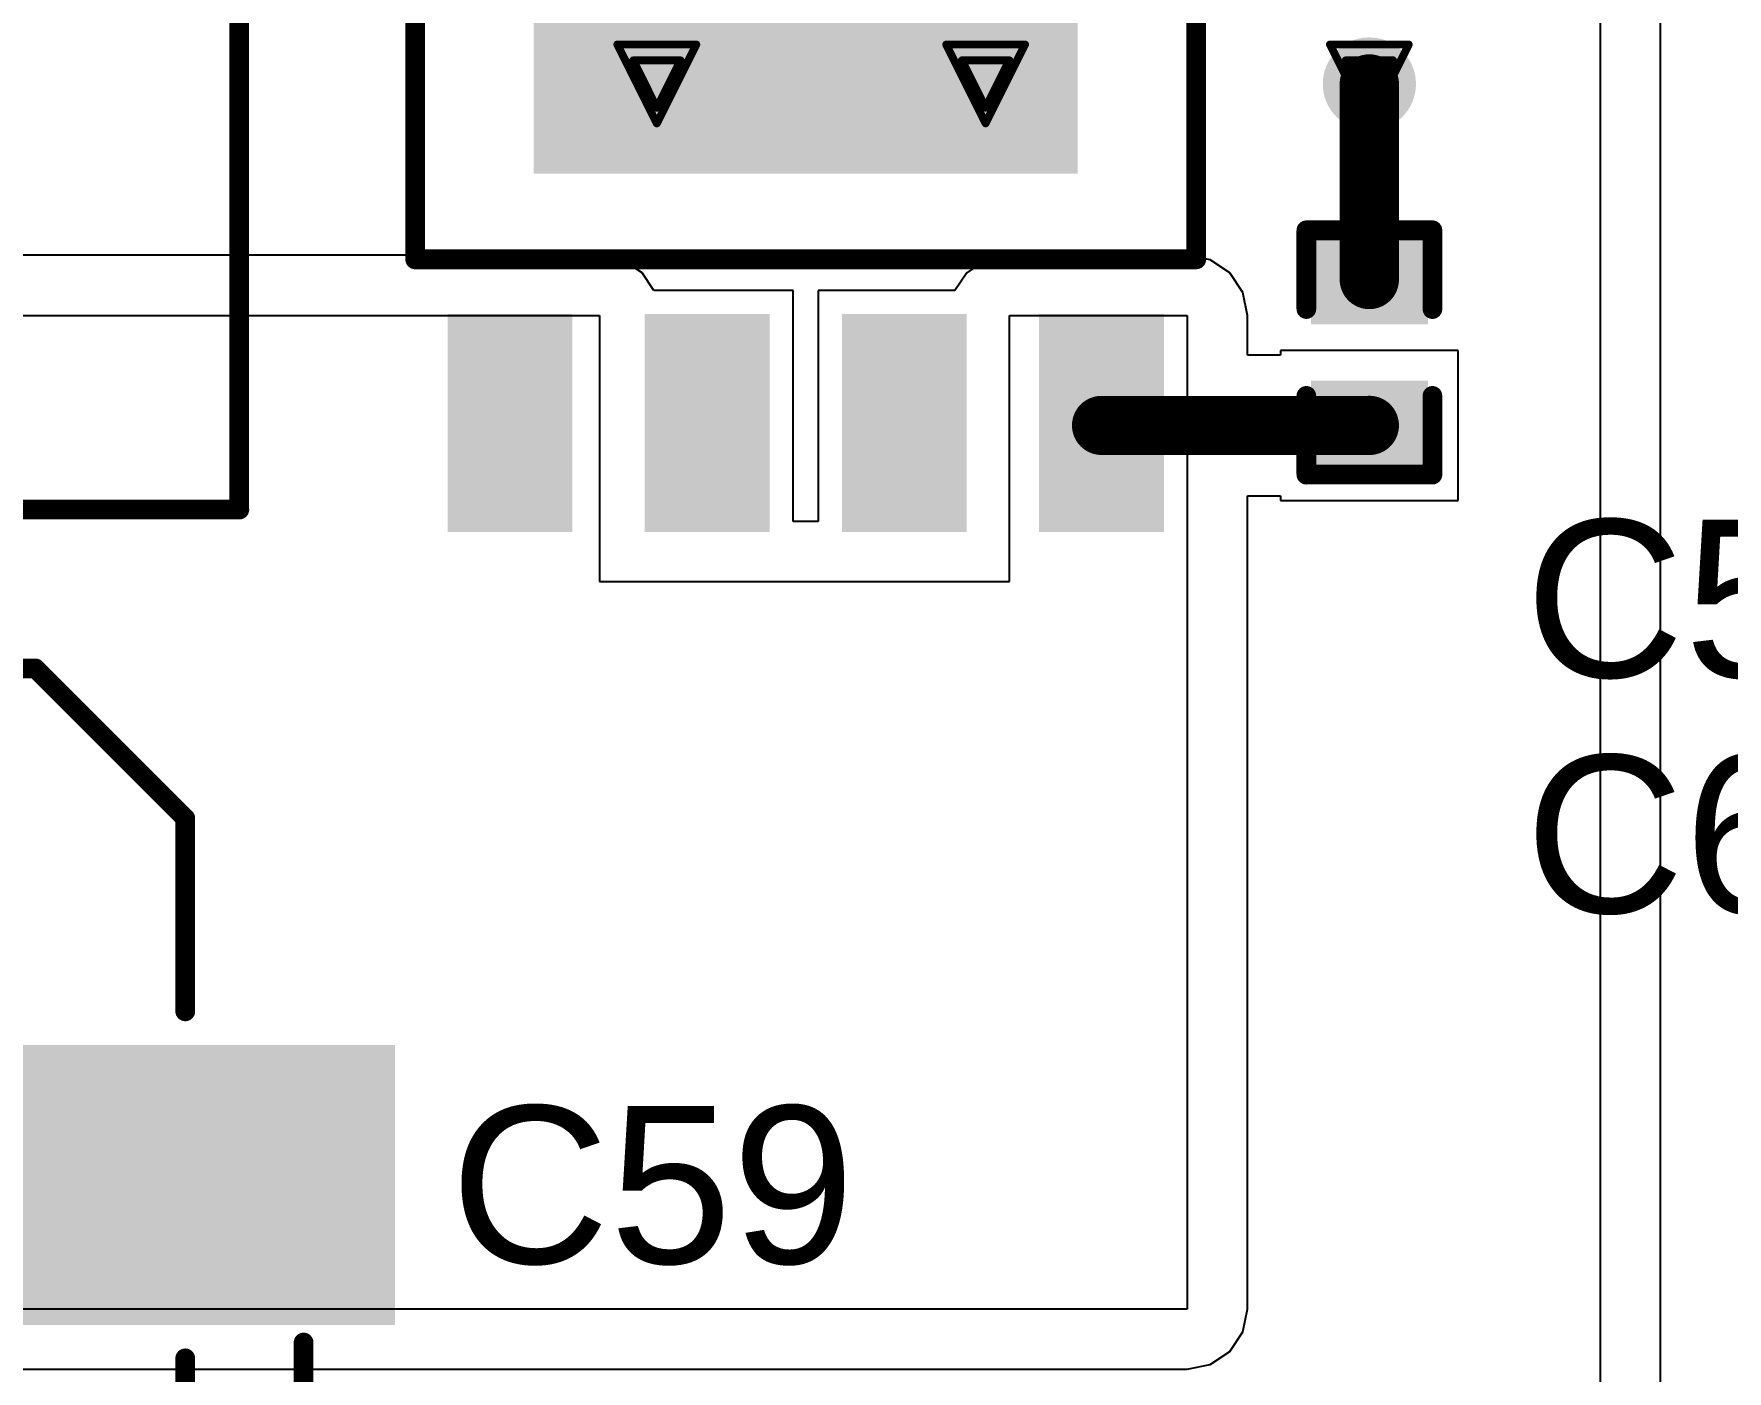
# Model space of a CAD drawing. Header units: inches. Extents: x -1 to 208, y -10 to 150.
# Drawn here: x 56.83 to 67.74, y 22.07 to 30.68 of the extents above; entities that cross this region are included whole.
import ezdxf

# ---------------------------------------------------------------- set-up
doc = ezdxf.new("R2010")
doc.units = ezdxf.units.IN
for name, color, linetype in [('Bottom Layer', 5, 'Continuous'), ('Drill Drawing', 1, 'Continuous'), ('Top Layer', 1, 'Continuous'), ('Top Overlay', 2, 'Continuous'), ('Top Paste', 8, 'Continuous'), ('Top Solder', 216, 'Continuous'), ('Via Holes', 16, 'Continuous')]:
    doc.layers.add(name, color=color, linetype=linetype)
doc.styles.add('Arial', font='', dxfattribs={"height": 0.2})
doc.styles.get('Arial').set_extended_font_data('Arial')

# ---------------------------------------------------------------- blocks, each defined once
blk = doc.blocks.new('ESOP_8_9')
at = {"layer": 'Top Layer'}
for points in [[(-3.509, 2.205), (-2.309, 2.205), (-2.309, 1.605), (-3.509, 1.605)], [(2.308, 2.205), (3.508, 2.205), (3.508, 1.605), (2.308, 1.605)], [(-1.2, 1.65), (1.2, 1.65), (1.2, -1.65), (-1.2, -1.65)], [(-3.509, 0.935), (-2.309, 0.935), (-2.309, 0.335), (-3.509, 0.335)], [(2.308, 0.935), (3.508, 0.935), (3.508, 0.335), (2.308, 0.335)], [(-3.509, -0.335), (-2.309, -0.335), (-2.309, -0.935), (-3.509, -0.935)], [(2.308, -0.335), (3.508, -0.335), (3.508, -0.935), (2.308, -0.935)], [(-3.509, -1.605), (-2.309, -1.605), (-2.309, -2.205), (-3.509, -2.205)], [(2.308, -1.605), (3.508, -1.605), (3.508, -2.205), (2.308, -2.205)]]:
    blk.add_hatch(color=1, dxfattribs=at).paths.add_polyline_path(points)
at = {"layer": 'Top Paste'}
for points in [[(-3.509, 2.205), (-2.309, 2.205), (-2.309, 1.605), (-3.509, 1.605)], [(2.308, 2.205), (3.508, 2.205), (3.508, 1.605), (2.308, 1.605)], [(-1.2, 1.65), (1.2, 1.65), (1.2, -1.65), (-1.2, -1.65)], [(-3.509, 0.935), (-2.309, 0.935), (-2.309, 0.335), (-3.509, 0.335)], [(2.308, 0.935), (3.508, 0.935), (3.508, 0.335), (2.308, 0.335)], [(-3.509, -0.335), (-2.309, -0.335), (-2.309, -0.935), (-3.509, -0.935)], [(2.308, -0.335), (3.508, -0.335), (3.508, -0.935), (2.308, -0.935)], [(-3.509, -1.605), (-2.309, -1.605), (-2.309, -2.205), (-3.509, -2.205)], [(2.308, -1.605), (3.508, -1.605), (3.508, -2.205), (2.308, -2.205)]]:
    blk.add_hatch(color=8, dxfattribs=at).paths.add_polyline_path(points)
at = {"layer": 'Top Solder'}
for points in [[(-3.61, 2.307), (-2.207, 2.307), (-2.207, 1.503), (-3.61, 1.503)], [(2.207, 2.307), (3.61, 2.307), (3.61, 1.503), (2.207, 1.503)], [(-1.302, 1.752), (1.302, 1.752), (1.302, -1.752), (-1.302, -1.752)], [(-3.61, 1.037), (-2.207, 1.037), (-2.207, 0.233), (-3.61, 0.233)], [(2.207, 1.037), (3.61, 1.037), (3.61, 0.233), (2.207, 0.233)], [(-3.61, -0.233), (-2.207, -0.233), (-2.207, -1.037), (-3.61, -1.037)], [(2.207, -0.233), (3.61, -0.233), (3.61, -1.037), (2.207, -1.037)], [(-3.61, -1.503), (-2.207, -1.503), (-2.207, -2.307), (-3.61, -2.307)], [(2.207, -1.503), (3.61, -1.503), (3.61, -2.307), (2.207, -2.307)]]:
    blk.add_hatch(color=216, dxfattribs=at).paths.add_polyline_path(points)
at = {"layer": 'Top Overlay'}
for points in [[(1.854, 2.515, 0.127, 0.127, 0), (-1.905, 2.515, 0.127, 0.127, 0)], [(-1.905, -2.515, 0.127, 0.127, 0), (-1.905, 2.515, 0.127, 0.127, 0)], [(1.854, -2.515, 0.127, 0.127, 0), (1.854, 2.515, 0.127, 0.127, 0)], [(-3.75, 1.922, 0.3, 0.3, 0), (-3.877, 2.049, 0.3, 0.3, 0)], [(-3.877, 1.795, 0.3, 0.3, 0), (-3.877, 2.049, 0.3, 0.3, 0)], [(-3.877, 1.795, 0.3, 0.3, 0), (-3.75, 1.922, 0.3, 0.3, 0)], [(1.854, -2.515, 0.127, 0.127, 0), (-1.905, -2.515, 0.127, 0.127, 0)]]:
    blk.add_lwpolyline(points, format="xyseb", dxfattribs=at)
for points in [[(-1.937, 2.515, 0.0635, 0.0635, 1), (-1.873, 2.515, 0.0635, 0.0635, 1)], [(-1.937, 2.515, 0.0635, 0.0635, 1), (-1.873, 2.515, 0.0635, 0.0635, 1)], [(1.822, 2.515, 0.0635, 0.0635, 1), (1.886, 2.515, 0.0635, 0.0635, 1)], [(1.822, 2.515, 0.0635, 0.0635, 1), (1.886, 2.515, 0.0635, 0.0635, 1)], [(-3.952, 2.049, 0.15, 0.15, 1), (-3.802, 2.049, 0.15, 0.15, 1)], [(-3.952, 2.049, 0.15, 0.15, 1), (-3.802, 2.049, 0.15, 0.15, 1)], [(-3.825, 1.922, 0.15, 0.15, 1), (-3.675, 1.922, 0.15, 0.15, 1)], [(-3.825, 1.922, 0.15, 0.15, 1), (-3.675, 1.922, 0.15, 0.15, 1)], [(-3.952, 1.795, 0.15, 0.15, 1), (-3.802, 1.795, 0.15, 0.15, 1)], [(-3.952, 1.795, 0.15, 0.15, 1), (-3.802, 1.795, 0.15, 0.15, 1)], [(-1.937, -2.515, 0.0635, 0.0635, 1), (-1.873, -2.515, 0.0635, 0.0635, 1)], [(-1.937, -2.515, 0.0635, 0.0635, 1), (-1.873, -2.515, 0.0635, 0.0635, 1)], [(1.822, -2.515, 0.0635, 0.0635, 1), (1.886, -2.515, 0.0635, 0.0635, 1)], [(1.822, -2.515, 0.0635, 0.0635, 1), (1.886, -2.515, 0.0635, 0.0635, 1)]]:
    blk.add_lwpolyline(points, format="xyseb", close=True, dxfattribs=at)
blk = doc.blocks.new('YPRH0704_4R7M_85')
at = {"layer": 'Top Layer'}
for points in [[(-4, 1.1), (-2.4, 1.1), (-2.4, -1.1), (-4, -1.1)], [(2.4, 1.1), (4, 1.1), (4, -1.1), (2.4, -1.1)]]:
    blk.add_hatch(color=1, dxfattribs=at).paths.add_polyline_path(points)
at = {"layer": 'Top Paste'}
for points in [[(-4, 1.1), (-2.4, 1.1), (-2.4, -1.1), (-4, -1.1)], [(2.4, 1.1), (4, 1.1), (4, -1.1), (2.4, -1.1)]]:
    blk.add_hatch(color=8, dxfattribs=at).paths.add_polyline_path(points)
at = {"layer": 'Top Solder'}
for points in [[(-4.102, 1.202), (-2.298, 1.202), (-2.298, -1.202), (-4.102, -1.202)], [(2.298, 1.202), (4.102, 1.202), (4.102, -1.202), (2.298, -1.202)]]:
    blk.add_hatch(color=216, dxfattribs=at).paths.add_polyline_path(points)
at = {"layer": 'Top Overlay'}
for points in [[(3.65, 3.65, 0.127, 0.127, 0), (-3.65, 3.65, 0.127, 0.127, 0)], [(-3.65, 1.778, 0.127, 0.127, 0), (-3.65, 3.65, 0.127, 0.127, 0)], [(3.65, 1.778, 0.127, 0.127, 0), (3.65, 3.65, 0.127, 0.127, 0)], [(-3.65, -3.65, 0.127, 0.127, 0), (-3.65, -1.778, 0.127, 0.127, 0)], [(3.65, -3.65, 0.127, 0.127, 0), (3.65, -1.778, 0.127, 0.127, 0)], [(3.65, -3.65, 0.127, 0.127, 0), (-3.65, -3.65, 0.127, 0.127, 0)]]:
    blk.add_lwpolyline(points, format="xyseb", dxfattribs=at)
for points in [[(-3.682, 3.65, 0.0635, 0.0635, 1), (-3.618, 3.65, 0.0635, 0.0635, 1)], [(-3.682, 3.65, 0.0635, 0.0635, 1), (-3.618, 3.65, 0.0635, 0.0635, 1)], [(3.618, 3.65, 0.0635, 0.0635, 1), (3.682, 3.65, 0.0635, 0.0635, 1)], [(3.618, 3.65, 0.0635, 0.0635, 1), (3.682, 3.65, 0.0635, 0.0635, 1)], [(-3.682, 1.778, 0.0635, 0.0635, 1), (-3.618, 1.778, 0.0635, 0.0635, 1)], [(3.618, 1.778, 0.0635, 0.0635, 1), (3.682, 1.778, 0.0635, 0.0635, 1)], [(-3.682, -1.778, 0.0635, 0.0635, 1), (-3.618, -1.778, 0.0635, 0.0635, 1)], [(3.618, -1.778, 0.0635, 0.0635, 1), (3.682, -1.778, 0.0635, 0.0635, 1)], [(-3.682, -3.65, 0.0635, 0.0635, 1), (-3.618, -3.65, 0.0635, 0.0635, 1)], [(-3.682, -3.65, 0.0635, 0.0635, 1), (-3.618, -3.65, 0.0635, 0.0635, 1)], [(3.618, -3.65, 0.0635, 0.0635, 1), (3.682, -3.65, 0.0635, 0.0635, 1)], [(3.618, -3.65, 0.0635, 0.0635, 1), (3.682, -3.65, 0.0635, 0.0635, 1)]]:
    blk.add_lwpolyline(points, format="xyseb", close=True, dxfattribs=at)
blk = doc.blocks.new('C___0402_136')
at = {"layer": 'Top Layer'}
for points in [[(-0.699, -0.318), (-0.699, 0.317), (-0.241, 0.317), (-0.241, -0.318)], [(0.241, -0.318), (0.241, 0.317), (0.699, 0.317), (0.699, -0.318)]]:
    blk.add_hatch(color=1, dxfattribs=at).paths.add_polyline_path(points)
at = {"layer": 'Top Paste'}
for points in [[(-0.699, -0.318), (-0.699, 0.317), (-0.241, 0.317), (-0.241, -0.318)], [(0.241, -0.318), (0.241, 0.317), (0.699, 0.317), (0.699, -0.318)]]:
    blk.add_hatch(color=8, dxfattribs=at).paths.add_polyline_path(points)
at = {"layer": 'Top Solder'}
for points in [[(-0.759, -0.377), (-0.759, 0.377), (-0.181, 0.377), (-0.181, -0.377)], [(0.181, -0.377), (0.181, 0.377), (0.758, 0.377), (0.758, -0.377)]]:
    blk.add_hatch(color=216, dxfattribs=at).paths.add_polyline_path(points)
at = {"layer": 'Top Overlay'}
for points in [[(-0.279, 0.406, 0.127, 0.127, 0), (-0.787, 0.406, 0.127, 0.127, 0)], [(-0.787, -0.406, 0.127, 0.127, 0), (-0.787, 0.406, 0.127, 0.127, 0)], [(0.787, 0.406, 0.127, 0.127, 0), (0.279, 0.406, 0.127, 0.127, 0)], [(0.787, -0.406, 0.127, 0.127, 0), (0.787, 0.406, 0.127, 0.127, 0)], [(-0.279, -0.406, 0.127, 0.127, 0), (-0.787, -0.406, 0.127, 0.127, 0)], [(0.279, -0.406, 0.127, 0.127, 0), (0.787, -0.406, 0.127, 0.127, 0)]]:
    blk.add_lwpolyline(points, format="xyseb", dxfattribs=at)
for points in [[(-0.819, 0.406, 0.0635, 0.0635, 1), (-0.756, 0.406, 0.0635, 0.0635, 1)], [(-0.819, 0.406, 0.0635, 0.0635, 1), (-0.756, 0.406, 0.0635, 0.0635, 1)], [(-0.311, 0.406, 0.0635, 0.0635, 1), (-0.248, 0.406, 0.0635, 0.0635, 1)], [(0.248, 0.406, 0.0635, 0.0635, 1), (0.311, 0.406, 0.0635, 0.0635, 1)], [(0.756, 0.406, 0.0635, 0.0635, 1), (0.819, 0.406, 0.0635, 0.0635, 1)], [(0.756, 0.406, 0.0635, 0.0635, 1), (0.819, 0.406, 0.0635, 0.0635, 1)], [(-0.819, -0.406, 0.0635, 0.0635, 1), (-0.756, -0.406, 0.0635, 0.0635, 1)], [(-0.819, -0.406, 0.0635, 0.0635, 1), (-0.756, -0.406, 0.0635, 0.0635, 1)], [(-0.311, -0.406, 0.0635, 0.0635, 1), (-0.248, -0.406, 0.0635, 0.0635, 1)], [(0.248, -0.406, 0.0635, 0.0635, 1), (0.311, -0.406, 0.0635, 0.0635, 1)], [(0.756, -0.406, 0.0635, 0.0635, 1), (0.819, -0.406, 0.0635, 0.0635, 1)], [(0.756, -0.406, 0.0635, 0.0635, 1), (0.819, -0.406, 0.0635, 0.0635, 1)]]:
    blk.add_lwpolyline(points, format="xyseb", close=True, dxfattribs=at)
blk = doc.blocks.new('GVT1C331M0607_137')
at = {"layer": 'Top Layer'}
for points in [[(-1.05, -0.8), (-4.55, -0.8), (-4.55, 0.8), (-1.05, 0.8)], [(4.55, -0.8), (1.05, -0.8), (1.05, 0.8), (4.55, 0.8)]]:
    blk.add_hatch(color=1, dxfattribs=at).paths.add_polyline_path(points)
at = {"layer": 'Top Paste'}
for points in [[(-1.05, -0.8), (-4.55, -0.8), (-4.55, 0.8), (-1.05, 0.8)], [(4.55, -0.8), (1.05, -0.8), (1.05, 0.8), (4.55, 0.8)]]:
    blk.add_hatch(color=8, dxfattribs=at).paths.add_polyline_path(points)
at = {"layer": 'Top Solder'}
for points in [[(-0.948, -0.902), (-4.652, -0.902), (-4.652, 0.902), (-0.948, 0.902)], [(4.652, -0.902), (0.948, -0.902), (0.948, 0.902), (4.652, 0.902)]]:
    blk.add_hatch(color=216, dxfattribs=at).paths.add_polyline_path(points)
at = {"layer": 'Top Overlay'}
for points in [[(-2.337, 3.327, 0.127, 0.127, 0), (-3.302, 2.362, 0.127, 0.127, 0)], [(3.353, 3.327, 0.127, 0.127, 0), (-2.337, 3.327, 0.127, 0.127, 0)], [(3.353, 3.327, 0.127, 0.127, 0), (3.353, 1.168, 0.127, 0.127, 0)], [(-3.302, 2.362, 0.127, 0.127, 0), (-3.302, 1.118, 0.127, 0.127, 0)], [(-4.064, 1.727, 0.127, 0.127, 0), (-4.064, 1.016, 0.127, 0.127, 0)], [(-3.708, 1.372, 0.127, 0.127, 0), (-4.42, 1.372, 0.127, 0.127, 0)], [(-3.302, -1.118, 0.127, 0.127, 0), (-3.302, -2.362, 0.127, 0.127, 0)], [(3.353, -1.168, 0.127, 0.127, 0), (3.353, -3.327, 0.127, 0.127, 0)], [(-2.337, -3.327, 0.127, 0.127, 0), (-3.302, -2.362, 0.127, 0.127, 0)], [(3.353, -3.327, 0.127, 0.127, 0), (-2.337, -3.327, 0.127, 0.127, 0)]]:
    blk.add_lwpolyline(points, format="xyseb", dxfattribs=at)
for points in [[(-2.369, 3.327, 0.0635, 0.0635, 1), (-2.305, 3.327, 0.0635, 0.0635, 1)], [(-2.369, 3.327, 0.0635, 0.0635, 1), (-2.305, 3.327, 0.0635, 0.0635, 1)], [(3.321, 3.327, 0.0635, 0.0635, 1), (3.385, 3.327, 0.0635, 0.0635, 1)], [(3.321, 3.327, 0.0635, 0.0635, 1), (3.385, 3.327, 0.0635, 0.0635, 1)], [(-3.334, 2.362, 0.0635, 0.0635, 1), (-3.27, 2.362, 0.0635, 0.0635, 1)], [(-3.334, 2.362, 0.0635, 0.0635, 1), (-3.27, 2.362, 0.0635, 0.0635, 1)], [(-4.096, 1.727, 0.0635, 0.0635, 1), (-4.032, 1.727, 0.0635, 0.0635, 1)], [(-4.451, 1.372, 0.0635, 0.0635, 1), (-4.388, 1.372, 0.0635, 0.0635, 1)], [(-3.74, 1.372, 0.0635, 0.0635, 1), (-3.677, 1.372, 0.0635, 0.0635, 1)], [(3.321, 1.168, 0.0635, 0.0635, 1), (3.385, 1.168, 0.0635, 0.0635, 1)], [(-3.334, 1.118, 0.0635, 0.0635, 1), (-3.27, 1.118, 0.0635, 0.0635, 1)], [(-4.096, 1.016, 0.0635, 0.0635, 1), (-4.032, 1.016, 0.0635, 0.0635, 1)], [(-3.334, -1.118, 0.0635, 0.0635, 1), (-3.27, -1.118, 0.0635, 0.0635, 1)], [(3.321, -1.168, 0.0635, 0.0635, 1), (3.385, -1.168, 0.0635, 0.0635, 1)], [(-3.334, -2.362, 0.0635, 0.0635, 1), (-3.27, -2.362, 0.0635, 0.0635, 1)], [(-3.334, -2.362, 0.0635, 0.0635, 1), (-3.27, -2.362, 0.0635, 0.0635, 1)], [(-2.369, -3.327, 0.0635, 0.0635, 1), (-2.305, -3.327, 0.0635, 0.0635, 1)], [(-2.369, -3.327, 0.0635, 0.0635, 1), (-2.305, -3.327, 0.0635, 0.0635, 1)], [(3.321, -3.327, 0.0635, 0.0635, 1), (3.385, -3.327, 0.0635, 0.0635, 1)], [(3.321, -3.327, 0.0635, 0.0635, 1), (3.385, -3.327, 0.0635, 0.0635, 1)]]:
    blk.add_lwpolyline(points, format="xyseb", close=True, dxfattribs=at)

msp = doc.modelspace()

# ---------------------------------------------------------------- hatches: boundary and pattern name
at = {"layer": 'Bottom Layer'}
h = msp.add_hatch(color=5, dxfattribs=at)
edge = h.paths.add_edge_path()
edge.add_arc((60.847, 30.359), 0.3, 0, 360)
h = msp.add_hatch(color=5, dxfattribs=at)
edge = h.paths.add_edge_path()
edge.add_arc((62.964, 30.359), 0.3, 0, 360)
h = msp.add_hatch(color=5, dxfattribs=at)
edge = h.paths.add_edge_path()
edge.add_arc((65.436, 30.359), 0.3, 0, 360)
at = {"layer": 'Top Layer'}
h = msp.add_hatch(color=1, dxfattribs=at)
edge = h.paths.add_edge_path()
edge.add_arc((60.847, 30.359), 0.3, 0, 360)
h = msp.add_hatch(color=1, dxfattribs=at)
edge = h.paths.add_edge_path()
edge.add_arc((62.964, 30.359), 0.3, 0, 360)
h = msp.add_hatch(color=1, dxfattribs=at)
edge = h.paths.add_edge_path()
edge.add_arc((65.436, 30.359), 0.3, 0, 360)
at = {"layer": 'Via Holes'}
h = msp.add_hatch(color=7, dxfattribs=at)
edge = h.paths.add_edge_path()
edge.add_arc((60.847, 30.359), 0.15, 0, 360)
h = msp.add_hatch(color=7, dxfattribs=at)
edge = h.paths.add_edge_path()
edge.add_arc((62.964, 30.359), 0.15, 0, 360)
h = msp.add_hatch(color=7, dxfattribs=at)
edge = h.paths.add_edge_path()
edge.add_arc((65.436, 30.359), 0.15, 0, 360)

# ---------------------------------------------------------------- linework, layer by layer
at = {"layer": 'Drill Drawing'}
for points in [[(60.593, 30.613, 0.0508, 0.0508, 0), (61.101, 30.613, 0.0508, 0.0508, 0)], [(60.593, 30.613, 0.0508, 0.0508, 0), (60.847, 30.105, 0.0508, 0.0508, 0)], [(60.695, 30.511, 0.0508, 0.0508, 0), (61, 30.511, 0.0508, 0.0508, 0)], [(60.695, 30.511, 0.0508, 0.0508, 0), (60.847, 30.206, 0.0508, 0.0508, 0)], [(60.847, 30.105, 0.0508, 0.0508, 0), (61.101, 30.613, 0.0508, 0.0508, 0)], [(60.847, 30.206, 0.0508, 0.0508, 0), (61, 30.511, 0.0508, 0.0508, 0)], [(62.71, 30.613, 0.0508, 0.0508, 0), (63.218, 30.613, 0.0508, 0.0508, 0)], [(62.71, 30.613, 0.0508, 0.0508, 0), (62.964, 30.105, 0.0508, 0.0508, 0)], [(62.812, 30.511, 0.0508, 0.0508, 0), (63.117, 30.511, 0.0508, 0.0508, 0)], [(62.812, 30.511, 0.0508, 0.0508, 0), (62.964, 30.206, 0.0508, 0.0508, 0)], [(62.964, 30.105, 0.0508, 0.0508, 0), (63.218, 30.613, 0.0508, 0.0508, 0)], [(62.964, 30.206, 0.0508, 0.0508, 0), (63.117, 30.511, 0.0508, 0.0508, 0)], [(65.182, 30.613, 0.0508, 0.0508, 0), (65.69, 30.613, 0.0508, 0.0508, 0)], [(65.182, 30.613, 0.0508, 0.0508, 0), (65.436, 30.105, 0.0508, 0.0508, 0)], [(65.283, 30.511, 0.0508, 0.0508, 0), (65.588, 30.511, 0.0508, 0.0508, 0)], [(65.283, 30.511, 0.0508, 0.0508, 0), (65.436, 30.206, 0.0508, 0.0508, 0)], [(65.436, 30.105, 0.0508, 0.0508, 0), (65.69, 30.613, 0.0508, 0.0508, 0)], [(65.436, 30.206, 0.0508, 0.0508, 0), (65.588, 30.511, 0.0508, 0.0508, 0)]]:
    msp.add_lwpolyline(points, format="xyseb", dxfattribs=at)
for points in [[(60.58, 30.613, 0.0254, 0.0254, 1), (60.606, 30.613, 0.0254, 0.0254, 1)], [(60.58, 30.613, 0.0254, 0.0254, 1), (60.606, 30.613, 0.0254, 0.0254, 1)], [(60.682, 30.511, 0.0254, 0.0254, 1), (60.707, 30.511, 0.0254, 0.0254, 1)], [(60.682, 30.511, 0.0254, 0.0254, 1), (60.707, 30.511, 0.0254, 0.0254, 1)], [(60.987, 30.511, 0.0254, 0.0254, 1), (61.012, 30.511, 0.0254, 0.0254, 1)], [(60.987, 30.511, 0.0254, 0.0254, 1), (61.012, 30.511, 0.0254, 0.0254, 1)], [(61.088, 30.613, 0.0254, 0.0254, 1), (61.114, 30.613, 0.0254, 0.0254, 1)], [(61.088, 30.613, 0.0254, 0.0254, 1), (61.114, 30.613, 0.0254, 0.0254, 1)], [(62.698, 30.613, 0.0254, 0.0254, 1), (62.723, 30.613, 0.0254, 0.0254, 1)], [(62.698, 30.613, 0.0254, 0.0254, 1), (62.723, 30.613, 0.0254, 0.0254, 1)], [(62.799, 30.511, 0.0254, 0.0254, 1), (62.825, 30.511, 0.0254, 0.0254, 1)], [(62.799, 30.511, 0.0254, 0.0254, 1), (62.825, 30.511, 0.0254, 0.0254, 1)], [(63.104, 30.511, 0.0254, 0.0254, 1), (63.13, 30.511, 0.0254, 0.0254, 1)], [(63.104, 30.511, 0.0254, 0.0254, 1), (63.13, 30.511, 0.0254, 0.0254, 1)], [(63.206, 30.613, 0.0254, 0.0254, 1), (63.231, 30.613, 0.0254, 0.0254, 1)], [(63.206, 30.613, 0.0254, 0.0254, 1), (63.231, 30.613, 0.0254, 0.0254, 1)], [(65.169, 30.613, 0.0254, 0.0254, 1), (65.194, 30.613, 0.0254, 0.0254, 1)], [(65.169, 30.613, 0.0254, 0.0254, 1), (65.194, 30.613, 0.0254, 0.0254, 1)], [(65.271, 30.511, 0.0254, 0.0254, 1), (65.296, 30.511, 0.0254, 0.0254, 1)], [(65.271, 30.511, 0.0254, 0.0254, 1), (65.296, 30.511, 0.0254, 0.0254, 1)], [(65.575, 30.511, 0.0254, 0.0254, 1), (65.601, 30.511, 0.0254, 0.0254, 1)], [(65.575, 30.511, 0.0254, 0.0254, 1), (65.601, 30.511, 0.0254, 0.0254, 1)], [(65.677, 30.613, 0.0254, 0.0254, 1), (65.702, 30.613, 0.0254, 0.0254, 1)], [(65.677, 30.613, 0.0254, 0.0254, 1), (65.702, 30.613, 0.0254, 0.0254, 1)], [(60.834, 30.206, 0.0254, 0.0254, 1), (60.86, 30.206, 0.0254, 0.0254, 1)], [(60.834, 30.206, 0.0254, 0.0254, 1), (60.86, 30.206, 0.0254, 0.0254, 1)], [(62.952, 30.206, 0.0254, 0.0254, 1), (62.977, 30.206, 0.0254, 0.0254, 1)], [(62.952, 30.206, 0.0254, 0.0254, 1), (62.977, 30.206, 0.0254, 0.0254, 1)], [(65.423, 30.206, 0.0254, 0.0254, 1), (65.448, 30.206, 0.0254, 0.0254, 1)], [(65.423, 30.206, 0.0254, 0.0254, 1), (65.448, 30.206, 0.0254, 0.0254, 1)], [(60.834, 30.105, 0.0254, 0.0254, 1), (60.86, 30.105, 0.0254, 0.0254, 1)], [(60.834, 30.105, 0.0254, 0.0254, 1), (60.86, 30.105, 0.0254, 0.0254, 1)], [(62.952, 30.105, 0.0254, 0.0254, 1), (62.977, 30.105, 0.0254, 0.0254, 1)], [(62.952, 30.105, 0.0254, 0.0254, 1), (62.977, 30.105, 0.0254, 0.0254, 1)], [(65.423, 30.105, 0.0254, 0.0254, 1), (65.448, 30.105, 0.0254, 0.0254, 1)], [(65.423, 30.105, 0.0254, 0.0254, 1), (65.448, 30.105, 0.0254, 0.0254, 1)]]:
    msp.add_lwpolyline(points, format="xyseb", close=True, dxfattribs=at)
at = {"layer": 'Top Layer'}
for p, q in [((67.31, 20.932), (67.31, 37.948)), ((66.922, 37.559), (66.922, 20.932)), ((60.477, 29.256), (50.858, 29.256)), ((60.626, 29.226), (60.477, 29.256)), ((60.752, 29.142), (60.626, 29.226)), ((62.969, 29.226), (62.843, 29.142)), ((63.118, 29.256), (62.969, 29.226)), ((64.262, 29.256), (63.118, 29.256)), ((64.411, 29.226), (64.262, 29.256)), ((64.537, 29.142), (64.411, 29.226)), ((60.828, 29.028), (60.752, 29.142)), ((62.843, 29.142), (62.767, 29.028)), ((64.621, 29.016), (64.537, 29.142)), ((61.725, 29.028), (60.828, 29.028)), ((61.725, 27.541), (61.725, 29.028)), ((62.767, 29.028), (61.887, 29.028)), ((61.887, 29.028), (61.887, 27.541)), ((64.65, 28.867), (64.621, 29.016)), ((50.858, 28.867), (60.477, 28.867)), ((60.477, 28.867), (60.477, 27.153)), ((63.118, 27.153), (63.118, 28.867)), ((63.118, 28.867), (64.262, 28.867)), ((64.262, 28.867), (64.262, 22.466)), ((64.65, 28.612), (64.65, 28.867)), ((64.864, 28.612), (64.65, 28.612)), ((66.007, 28.641), (64.864, 28.641)), ((64.864, 28.641), (64.864, 28.612)), ((66.007, 27.676), (66.007, 28.641)), ((64.65, 22.466), (64.65, 27.706)), ((64.65, 27.706), (64.864, 27.706)), ((64.864, 27.706), (64.864, 27.676)), ((64.864, 27.676), (66.007, 27.676)), ((61.887, 27.541), (61.725, 27.541)), ((60.477, 27.153), (63.118, 27.153)), ((64.262, 22.466), (54.94, 22.466)), ((64.621, 22.318), (64.65, 22.466)), ((64.537, 22.192), (64.621, 22.318)), ((64.411, 22.108), (64.537, 22.192)), ((54.94, 22.078), (64.262, 22.078)), ((64.262, 22.078), (64.411, 22.108))]:
    msp.add_line(p, q, dxfattribs=at)
for points in [[(65.436, 29.099, 0.381, 0.381, 0), (65.436, 30.359, 0.381, 0.381, 0)], [(63.711, 28.159, 0.381, 0.381, 0), (65.436, 28.159, 0.381, 0.381, 0)], [(63.711, 28.159, 0.305, 0.305, 0), (63.711, 28.174, 0.305, 0.305, 0)]]:
    msp.add_lwpolyline(points, format="xyseb", dxfattribs=at)
for points in [[(65.34, 30.359, 0.191, 0.191, 1), (65.531, 30.359, 0.191, 0.191, 1)], [(65.34, 29.099, 0.191, 0.191, 1), (65.531, 29.099, 0.191, 0.191, 1)], [(63.616, 28.159, 0.191, 0.191, 1), (63.806, 28.159, 0.191, 0.191, 1)], [(63.635, 28.174, 0.152, 0.152, 1), (63.787, 28.174, 0.152, 0.152, 1)], [(63.635, 28.159, 0.152, 0.152, 1), (63.787, 28.159, 0.152, 0.152, 1)], [(65.34, 28.159, 0.191, 0.191, 1), (65.531, 28.159, 0.191, 0.191, 1)]]:
    msp.add_lwpolyline(points, format="xyseb", close=True, dxfattribs=at)

# ---------------------------------------------------------------- block references
for name, p, rotation in [('YPRH0704_4R7M_85', (54.508, 31.267), 270), ('ESOP_8_9', (61.806, 31.083), 270), ('C___0402_136', (65.436, 28.629), 270), ('GVT1C331M0607_137', (54.508, 23.266), 180)]:
    msp.add_blockref(name, p, dxfattribs=dict(rotation=rotation))

# ---------------------------------------------------------------- texts
at = {"layer": 'Top Overlay', "style": 'Arial'}
for s, p in [('C57', (66.439, 26.536)), ('C61', (66.439, 25.018)), ('C59', (59.517, 22.759))]:
    msp.add_text(s, height=1.016, dxfattribs=at).set_placement(p)

doc.saveas('drawing.dxf')
